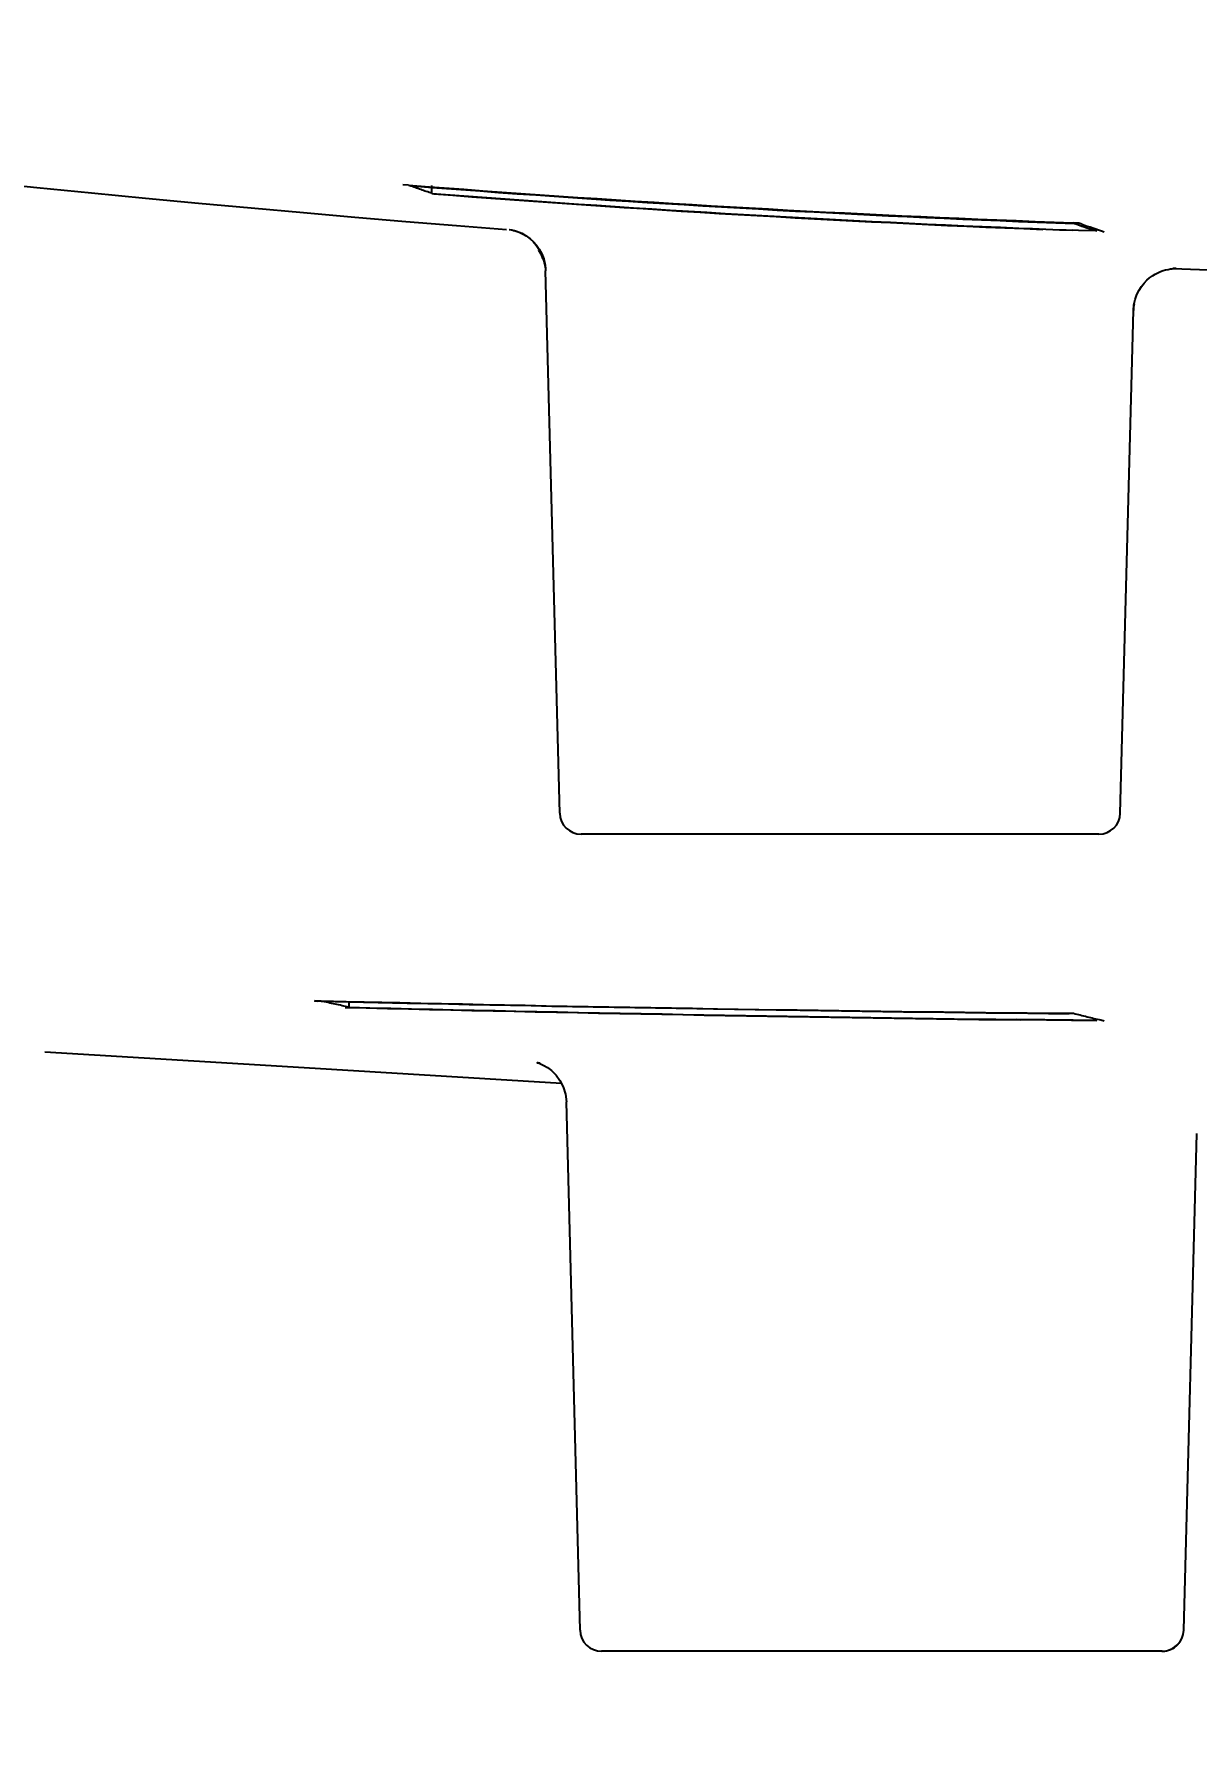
# Model space of a CAD drawing. Header units: millimetres. Extents: x 5828 to 6704, y 123 to 421.
# Drawn here: x 6411.836 to 6413.187, y 168.579 to 170.575 of the extents above; entities that cross this region are included whole.
import ezdxf
from ezdxf import colors
from ezdxf.entities.mleader import LeaderData, LeaderLine
from ezdxf.math import Vec2, Vec3

# ---------------------------------------------------------------- set-up
doc = ezdxf.new("R2010")
doc.units = ezdxf.units.MM
doc.layers.add('外形图', color=7, linetype='Continuous')
doc.styles.add('微软雅黑', font='msyh.ttc', dxfattribs={"height": 2.1})

msp = doc.modelspace()

# ---------------------------------------------------------------- linework, layer by layer
at = {"layer": '外形图', "linetype": 'Continuous'}
for p, q in [((6412.2706, 170.3998), (6412.2641, 170.4003)), ((6412.2706, 170.3998), (6412.2949, 170.398)), ((6412.2718, 170.3992), (6412.2982, 170.3972)), ((6412.2949, 170.398), (6412.3349, 170.395)), ((6412.2977, 170.3903), (6412.2977, 170.3992)), ((6412.2982, 170.3972), (6412.3537, 170.393)), ((6412.3262, 170.3529), (6412.3843, 170.3483)), ((6413.0498, 170.3557), (6413.0432, 170.356)), ((6413.0531, 170.3545), (6413.0498, 170.3557)), ((6412.3877, 170.3482), (6412.3899, 170.3479)), ((6412.3881, 170.3482), (6412.39, 170.3479)), ((6413.0495, 170.3472), (6413.0429, 170.3475)), ((6413.0705, 170.3465), (6413.0495, 170.3472)), ((6412.4222, 170.3255), (6412.4249, 170.3206)), ((6412.4463, 169.6695), (6412.4298, 170.3003)), ((6413.1628, 170.3028), (6413.1588, 170.303)), ((6413.1588, 170.303), (6413.2107, 170.301)), ((6413.1599, 170.3029), (6413.1589, 170.303)), ((6413.1591, 170.3029), (6413.159, 170.303)), ((6413.0979, 169.6695), (6413.1132, 170.2541)), ((6413.1132, 170.2541), (6413.1138, 170.2605)), ((6413.0726, 169.6451), (6412.4713, 169.6451)), ((6413.0729, 169.6451), (6412.4718, 169.6451)), ((6412.1611, 169.4515), (6412.169, 169.4514)), ((6412.1651, 169.4507), (6412.1611, 169.4515)), ((6412.169, 169.4514), (6412.1982, 169.4507)), ((6412.169, 169.451), (6412.201, 169.4503)), ((6412.1982, 169.4507), (6412.2604, 169.4493)), ((6412.201, 169.4503), (6412.269, 169.4488)), ((6412.2014, 169.444), (6412.2014, 169.451)), ((6413.0384, 169.4369), (6413.0434, 169.4369)), ((6413.0433, 169.4289), (6412.9776, 169.4297)), ((6413.0707, 169.4282), (6412.9825, 169.4292)), ((6413.0707, 169.4286), (6413.0433, 169.4289)), ((6413.0752, 169.4291), (6413.0792, 169.4281)), ((6411.8479, 169.3919), (6412.1366, 169.3746)), ((6412.1366, 169.3746), (6412.4482, 169.3555)), ((6412.4204, 169.3794), (6412.4212, 169.3791)), ((6412.4235, 169.3788), (6412.4207, 169.3793)), ((6412.453, 169.3427), (6412.454, 169.334)), ((6412.4701, 168.7194), (6412.454, 169.334)), ((6413.1716, 168.7194), (6413.1867, 169.2972)), ((6413.1463, 168.6951), (6412.495, 168.6951)), ((6413.1466, 168.6951), (6412.4953, 168.6951))]:
    msp.add_line(p, q, dxfattribs=at)
for points in [[(6410.7638, 170.5252), (6410.8425, 170.5145), (6410.9204, 170.5041), (6410.9976, 170.4941), (6411.0736, 170.4844), (6411.1486, 170.475), (6411.2229, 170.4659), (6411.296, 170.4571), (6411.3679, 170.4486), (6411.4387, 170.4404), (6411.5084, 170.4325), (6411.5766, 170.4249), (6411.6435, 170.4176), (6411.7094, 170.4106), (6411.7745, 170.4038), (6411.8386, 170.3972), (6411.9019, 170.3909), (6411.9646, 170.3848), (6412.0265, 170.3789), (6412.0877, 170.3733), (6412.1483, 170.3679), (6412.2082, 170.3627), (6412.2675, 170.3577), (6412.3262, 170.3529)], [(6412.3899, 170.3479), (6412.3905, 170.3478), (6412.3927, 170.3472), (6412.3956, 170.3464), (6412.399, 170.3451), (6412.403, 170.3432), (6412.4073, 170.3407), (6412.4115, 170.3376), (6412.4154, 170.3341), (6412.419, 170.33), (6412.4222, 170.3255)], [(6412.39, 170.3479), (6412.3904, 170.3478), (6412.3919, 170.3475), (6412.3938, 170.347), (6412.3962, 170.3463), (6412.399, 170.3452), (6412.4021, 170.3438), (6412.4055, 170.342), (6412.409, 170.3398), (6412.4125, 170.337), (6412.416, 170.3338), (6412.4193, 170.33), (6412.4225, 170.3255)], [(6412.4225, 170.3255), (6412.4254, 170.3201), (6412.4278, 170.314), (6412.4295, 170.3069)], [(6412.4249, 170.3206), (6412.4271, 170.3153), (6412.4286, 170.3097)], [(6412.4286, 170.3097), (6412.4296, 170.3037), (6412.4298, 170.3003)], [(6413.1227, 170.2821), (6413.1257, 170.286), (6413.1289, 170.2892), (6413.132, 170.2919), (6413.1352, 170.2943), (6413.1384, 170.2962), (6413.1415, 170.2979), (6413.1447, 170.2993), (6413.1477, 170.3004), (6413.1506, 170.3012), (6413.1535, 170.3019), (6413.1561, 170.3023), (6413.1583, 170.3026), (6413.16, 170.3027), (6413.1612, 170.3028), (6413.162, 170.3028), (6413.1626, 170.3028)], [(6413.1138, 170.2605), (6413.1152, 170.2669), (6413.1173, 170.2727), (6413.1198, 170.2778), (6413.1227, 170.2821)], [(6412.4212, 169.3791), (6412.4205, 169.3793), (6412.4202, 169.3793), (6412.4203, 169.3793), (6412.4209, 169.3791), (6412.4224, 169.3787), (6412.4248, 169.3777), (6412.428, 169.3762), (6412.432, 169.3739), (6412.4368, 169.3702), (6412.442, 169.3651), (6412.4466, 169.3588), (6412.4504, 169.3513), (6412.453, 169.3427)]]:
    msp.add_lwpolyline(points, dxfattribs=at)
for centre, radius, start, end in [((6413.6986, 188.7127), 18.3684, 265.74218, 267.95519), ((6413.7029, 188.7608), 18.4173, 265.79885, 267.95146), ((6413.7536, 189.2103), 18.8763, 265.57657, 267.65145), ((6413.7493, 189.1004), 18.7667, 265.57085, 267.73605), ((6413.4507, 171.4806), 1.1942, 250.5505, 251.8744), ((6413.6798, 187.6429), 17.3072, 267.6828, 267.89098), ((6413.1382, 170.5788), 0.2418, 253.0236, 253.7368), ((6413.1729, 170.6366), 0.3339, 267.7695, 268.2743), ((6413.1629, 170.2529), 0.0497, 169.8271, 178.5109), ((6412.4713, 169.6701), 0.025, 181.5, 270), ((6413.0729, 169.6701), 0.025, 270, 358.5), ((6413.8004, 235.0565), 65.6324, 268.600042, 269.285953), ((6413.7942, 234.8767), 65.4522, 268.605505, 269.285128), ((6413.6561, 232.5515), 63.1177, 268.732926, 269.439216), ((6413.6552, 232.3104), 62.8769, 268.736731, 269.437882), ((6412.495, 168.7201), 0.025, 181.5, 270), ((6413.1466, 168.7201), 0.025, 270, 358.5), ((6413.1463, 168.7201), 0.025, 270, 328.9918)]:
    msp.add_arc(centre, radius, start, end, dxfattribs=at)
for points, knots in [([(6412.2977, 170.3903), (6412.2934, 170.3917), (6412.2847, 170.3946), (6412.2761, 170.3977), (6412.2718, 170.3993)], [0, 0, 0, 0, 0.497863, 1, 1, 1, 1]), ([(6413.0446, 170.3553), (6413.0484, 170.354), (6413.056, 170.3512), (6413.0637, 170.3487), (6413.0676, 170.3475)], [0, 0, 0, 0, 0.501797, 1, 1, 1, 1]), ([(6412.4215, 170.324), (6412.4222, 170.3229), (6412.4237, 170.3205), (6412.425, 170.318), (6412.4256, 170.3168)], [0, 0, 0, 0, 0.503441, 1, 1, 1, 1]), ([(6412.4256, 170.3168), (6412.4262, 170.3154), (6412.4274, 170.3126), (6412.4283, 170.3097), (6412.4287, 170.3083)], [0, 0, 0, 0, 0.505404, 1, 1, 1, 1]), ([(6412.4287, 170.3083), (6412.429, 170.307), (6412.4295, 170.3043), (6412.4298, 170.3016), (6412.4298, 170.3003)], [0, 0, 0, 0, 0.504814, 1, 1, 1, 1]), ([(6412.2014, 169.444), (6412.196, 169.4451), (6412.1852, 169.4474), (6412.1744, 169.4498), (6412.169, 169.4511)], [0, 0, 0, 0, 0.499673, 1, 1, 1, 1]), ([(6413.0434, 169.4369), (6413.0487, 169.4356), (6413.0593, 169.4329), (6413.0699, 169.4303), (6413.0752, 169.4291)], [0, 0, 0, 0, 0.500881, 1, 1, 1, 1])]:
    msp.add_open_spline(points, degree=3, knots=knots, dxfattribs=at)

# ---------------------------------------------------------------- leaders
at = {"layer": '外形图'}
ml = msp.add_multileader_mtext('Standard', dxfattribs=at)
ml.set_content('2×M12{\\A1;\\C256; depth20}', style='微软雅黑')
ml.set_leader_properties()
ml.build(insert=Vec2(0, 0))
ml.multileader.update_dxf_attribs({"text_left_attachment_type": 5, "text_right_attachment_type": 5, "dogleg_length": 0.15, "arrow_head_size": 1.7})
ctx = ml.context
ctx.base_point, ctx.char_height, ctx.arrow_head_size, ctx.landing_gap_size, ctx.plane_origin = Vec3(6390.415, 161.3493), 2.1, 1.7, 0.3, Vec3(6419.3232, 171.7979)
ctx.left_attachment, ctx.right_attachment, ctx.text_align_type = 5, 5, 2
notes = []
notes.append((ctx, [(0, (1, 1, 0), (6412.4876, 161.3493), (-1, 0), 0.15, [(0, [(6419.3232, 171.7979)], 0, [])])]))
ctx.mtext.insert, ctx.mtext.alignment, ctx.mtext.flow_direction = Vec3(6412.0376, 164.2587), 3, 5
for ctx, leaders in notes:
    for number, flags, end, landing, length, lines in leaders:
        leader = LeaderData()
        leader.index, (leader.has_last_leader_line, leader.has_dogleg_vector, leader.attachment_direction) = number, flags
        leader.last_leader_point, leader.dogleg_vector, leader.dogleg_length = Vec3(end), Vec3(landing), length
        for number, points, colour, breaks in lines:
            line = LeaderLine()
            line.index, line.vertices, line.color, line.breaks = number, Vec3.list(points), colors.encode_raw_color(colour), breaks
            leader.lines.append(line)
        ctx.leaders.append(leader)

doc.saveas('drawing.dxf')
